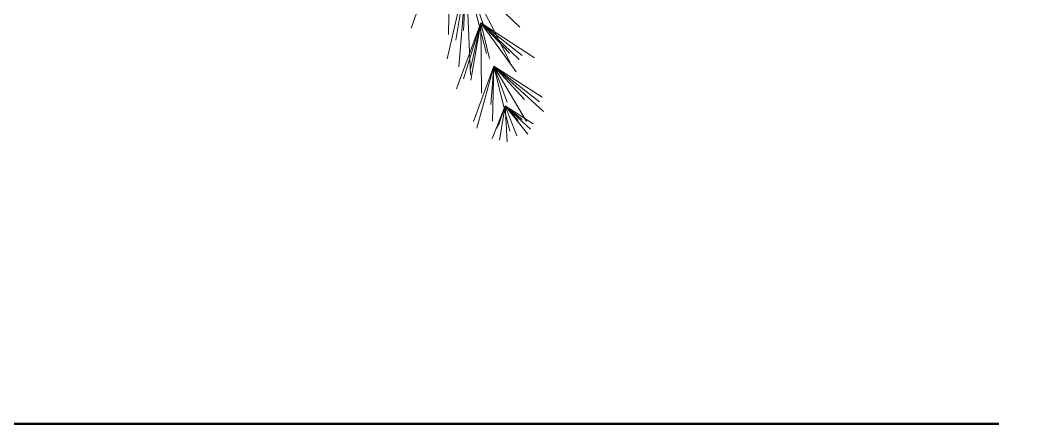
# Model space of a CAD drawing. Header units: metres. Extents: x -460 to 31334, y -1777 to 24987.
# Drawn here: x 384.373 to 384.984, y -821.364 to -821.121 of the extents above; entities that cross this region are included whole.
import ezdxf

# ---------------------------------------------------------------- set-up
doc = ezdxf.new("R2010")
doc.units = ezdxf.units.M
doc.header["$MEASUREMENT"] = 0
doc.linetypes.add('CENTER2', pattern=[1.125, 0.75, -0.125, 0.125, -0.125])
doc.layers.add('01 FURNITURE', color=8, linetype='Continuous')
doc.layers.add('TREES PLANTS', color=82, linetype='Continuous', lineweight=5)

# ---------------------------------------------------------------- blocks, each defined once
blk = doc.blocks.new('TREES_11')
at = {"layer": 'TREES PLANTS', "color": 82, "true_color": 0x34d100}
for p, q in [((1.7955, -0.1801), (1.9424, 0.0445)), ((1.7955, -0.1801), (1.9424, 0.0445)), ((1.9764, -0.1264), (2.1669, 0.0814)), ((1.9764, -0.1264), (2.1669, 0.0814)), ((1.9764, -0.1264), (2.1061, 0.0756)), ((1.9764, -0.1264), (2.1061, 0.0756)), ((1.9764, -0.1264), (2.1264, 0.0656)), ((1.9764, -0.1264), (2.1264, 0.0656)), ((1.9764, -0.1264), (2.2077, 0.0111)), ((1.9764, -0.1264), (2.2077, 0.0111)), ((1.9764, -0.1264), (2.1165, 0.0024)), ((1.9764, -0.1264), (2.1165, 0.0024)), ((2.1426, -0.0781), (2.2175, 0.0383)), ((2.1426, -0.0781), (2.2175, 0.0383)), ((2.1426, -0.0781), (2.2395, 0.0271)), ((2.1426, -0.0781), (2.2395, 0.0271)), ((2.1426, -0.0781), (2.2616, 0.0158)), ((2.1426, -0.0781), (2.2616, 0.0158)), ((1.8145, -0.0176), (1.5985, -0.2412)), ((1.8145, -0.0176), (1.5985, -0.2412)), ((1.7955, -0.1801), (1.9328, -0.0079)), ((1.7955, -0.1801), (1.9328, -0.0079)), ((1.7955, -0.1801), (1.9497, -0.0205)), ((1.7955, -0.1801), (1.9497, -0.0205)), ((2.0002, -0.0325), (1.7955, -0.1801)), ((2.0002, -0.0325), (1.7955, -0.1801)), ((2.1426, -0.0781), (2.1998, -0.007)), ((2.1426, -0.0781), (2.1998, -0.007)), ((2.1426, -0.0781), (2.2041, -0.0248)), ((2.1426, -0.0781), (2.2041, -0.0248)), ((2.1426, -0.0781), (2.2686, -0.0303)), ((2.1426, -0.0781), (2.2686, -0.0303)), ((1.5985, -0.2412), (1.9611, -0.0572)), ((1.5985, -0.2412), (1.9611, -0.0572)), ((1.7955, -0.1801), (1.9232, -0.0603)), ((1.7955, -0.1801), (1.9232, -0.0603)), ((1.9764, -0.1264), (2.2485, -0.0592)), ((1.9764, -0.1264), (2.2485, -0.0592)), ((1.9764, -0.1264), (2.1269, -0.0708)), ((1.9764, -0.1264), (2.1269, -0.0708)), ((2.1426, -0.0781), (2.2924, -0.0699)), ((2.1426, -0.0781), (2.2924, -0.0699)), ((2.1426, -0.0781), (2.236, -0.1138)), ((2.1426, -0.0781), (2.2857, -0.1015)), ((2.1426, -0.0781), (2.279, -0.1331)), ((2.2246, -0.1069), (2.1426, -0.0781)), ((2.1426, -0.0781), (2.236, -0.1138)), ((2.1426, -0.0781), (2.2857, -0.1015)), ((2.1426, -0.0781), (2.279, -0.1331)), ((2.2246, -0.1069), (2.1426, -0.0781)), ((1.9764, -0.1264), (2.2086, -0.2113)), ((1.9764, -0.1264), (2.2072, -0.1313)), ((1.9764, -0.1264), (2.1369, -0.1387)), ((2.2365, -0.1967), (1.9764, -0.1264)), ((1.9764, -0.1264), (2.2086, -0.2113)), ((1.9764, -0.1264), (2.2072, -0.1313)), ((1.9764, -0.1264), (2.1369, -0.1387)), ((2.2365, -0.1967), (1.9764, -0.1264)), ((1.5985, -0.2412), (1.9245, -0.1565)), ((1.5985, -0.2412), (1.9245, -0.1565)), ((1.7955, -0.1801), (1.9454, -0.1443)), ((1.7955, -0.1801), (1.9454, -0.1443)), ((1.5985, -0.2412), (1.8012, -0.1703)), ((1.5985, -0.2412), (1.8012, -0.1703)), ((1.7955, -0.1801), (2.0904, -0.177)), ((1.7955, -0.1801), (2.0904, -0.177)), ((1.7955, -0.1801), (2.0348, -0.2215)), ((1.7955, -0.1801), (2.0713, -0.2818)), ((1.7955, -0.1801), (1.9876, -0.2235)), ((1.7955, -0.1801), (2.0294, -0.2526)), ((1.7955, -0.1801), (2.0348, -0.2215)), ((1.7955, -0.1801), (2.0713, -0.2818)), ((1.7955, -0.1801), (1.9876, -0.2235)), ((1.7955, -0.1801), (2.0294, -0.2526)), ((1.5985, -0.2412), (2.0135, -0.2231)), ((1.5985, -0.2412), (2.0135, -0.2231)), ((1.5985, -0.2412), (1.869, -0.2842)), ((1.5985, -0.2412), (1.8275, -0.2532)), ((1.5985, -0.2412), (1.9467, -0.321)), ((1.5985, -0.2412), (1.9801, -0.272)), ((1.5985, -0.2412), (1.869, -0.2842)), ((1.5985, -0.2412), (1.8275, -0.2532)), ((1.5985, -0.2412), (1.9467, -0.321)), ((1.5985, -0.2412), (1.9801, -0.272)), ((1.357, -0.3093), (1.8445, -0.3152)), ((1.357, -0.3093), (1.8187, -0.4718)), ((1.357, -0.3093), (1.8445, -0.3152)), ((1.357, -0.3093), (1.8187, -0.4718))]:
    blk.add_line(p, q, dxfattribs=at)

msp = doc.modelspace()

# ---------------------------------------------------------------- linework, layer by layer
at = {"layer": '01 FURNITURE', "color": 1, "linetype": 'CENTER2', "lineweight": 50}
msp.add_lwpolyline([(377.54969, -815.96004), (386.0879, -815.96004), (386.0879, -821.36436), (377.54969, -821.36436)], close=True, dxfattribs=at)

# ---------------------------------------------------------------- block references
at = {"lineweight": 9, "xscale": 0.1441398928167146, "yscale": 0.1441398928167146, "zscale": 0.1441398928167146, "rotation": 270}
msp.add_blockref('TREES_11', (384.67664, -820.8641), dxfattribs=at)

doc.saveas('drawing.dxf')
